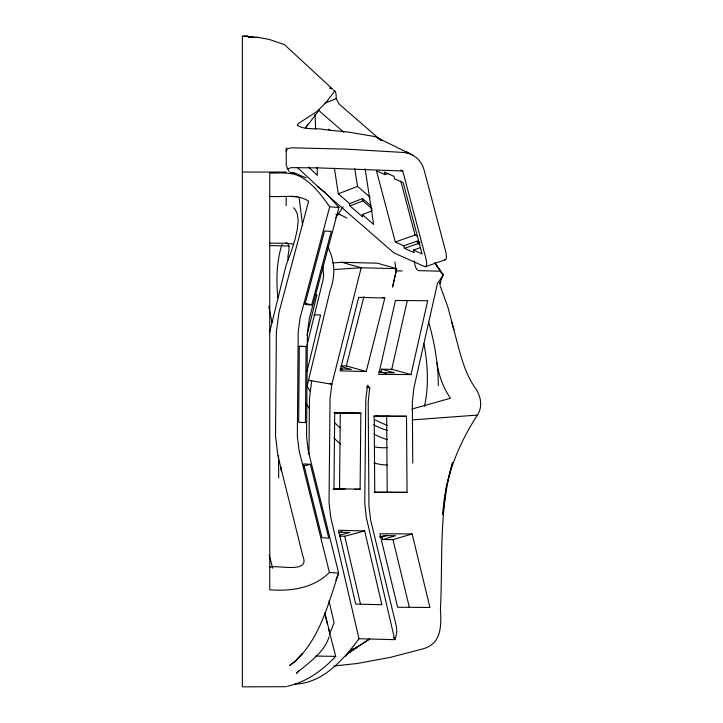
<?xml version="1.0" encoding="UTF-8"?>
<svg xmlns="http://www.w3.org/2000/svg" width="723" height="723" viewBox="0 0 723 723"><rect width="100%" height="100%" fill="white"/><g stroke="black" fill="none" stroke-linecap="round" stroke-linejoin="round"><path stroke-width="1.08" d="M306.064 346.552L305.44 422.657L298.689 422.223L299.313 346.118L306.064 346.552L298.427 346.489M308.938 454.171L309.48 398.237L311.73 380.795M342.783 489.11L339.539 489.091L340.28 412.978L334.026 412.824L345.829 412.878L334.288 412.625M360.108 489.245L360.849 413.14L334.713 412.471L333.972 488.585L360.108 489.245L354.695 489.2M288.197 259.81C286.742 255.156 292.092 245.088 286.172 242.702L286.172 243.217L293.457 244.094M394.749 639.647L366.317 517.496L364.772 503.325L365.784 399.295L367.609 385.16L369.724 387.88L368.197 402.051L368.947 506.082L370.682 520.217L396.023 624.97A21.943 19.864 -89.6 0 1 395.282 638.77L394.749 639.647L359.015 638.743C343.199 659.747 323.163 683.118 294.749 684.157M440.135 284.076L440.063 282.205C439.042 288.658 441.31 277.596 443.045 275.382L437.487 283.353L413.845 388.161L412.318 402.331L412.752 463.127M286.172 151.152L287.646 148.721L291.486 147.817L345.666 149.101L404.211 152.499L410.709 154.035L416.204 157.451A27.438 25.323 -66 0 1 424.175 170.257L445.567 251.107A10.953 3.181 70.6 0 1 444.428 259.629M378.744 371.857L380.858 371.875L381.455 369.218L391.749 369.281L410.989 374.568L427.718 300.714L395.445 300.506L378.716 374.369L410.989 374.568M391.749 369.281L407.248 300.849M307.004 371.432L320.614 314.939L314.008 314.83M307.004 386.597L330.068 290.818C335.544 275.445 335.065 261.843 327.926 247.067M269.444 333.05L286.082 265.214L291.351 251.27L295.12 239.177L297.379 228.947L298.147 220.578L297.406 214.071L295.165 209.417L293.484 207.79M307.004 335.246L316.864 295.047L314.767 294.523M306.932 345.594L322.919 280.407L323.669 275.481L322.82 266.904M341.157 365.775L346.362 365.91L363.886 296.683M384.844 297.993L358.698 297.334L340.09 370.881L366.227 371.541L384.844 297.993L382.747 297.406M329.688 206.832L300.099 317.93L298.192 332.074L297.343 436.105L299.015 450.275L329.426 572.444C313.71 588.206 291.017 591.468 269.751 589.796L269.751 173.068C280.723 173.149 292.652 171.586 302.422 177.822C313.899 184.907 322.069 195.96 329.688 206.832L338.915 207.429L309.327 318.527L307.42 332.67L306.57 436.701L308.242 450.872L338.653 573.041C328.233 604.012 319.765 638.816 294.704 661.708L302.097 654.161L295.382 661.193L289.869 665.296L295.382 661.193L302.368 653.475M311.685 304.952L331.27 231.414L324.519 230.98L304.934 304.519L311.685 304.952L304.311 302.982M329.028 636.846C324.202 652.878 308.45 662.666 296.475 673.294L299.195 670.357M335.87 580.081L338.653 573.041L329.426 572.444M329.218 634.921L334.107 622.828L329.001 600.894M451.387 321.645C458.536 344.148 461.726 369.299 475.761 388.739A31.776 24.79 29.7 0 1 477.415 415.074C457.975 444.961 444.392 478.816 442.865 514.704L446.416 486.443L452.553 462.675C438.563 510.049 442.919 560.144 440.443 608.911C441.292 625.458 441.988 643.416 423.136 648.811L390.275 657.388L357.171 663.506L333.899 666M307.871 124.284L305.486 127.998L318.735 110.682M335.689 217.75L343.19 206.715M380.804 140.208L339.259 104.193L336.249 98.644L336.114 94.957A10.953 7.537 -47 0 0 334.659 91.008L325.892 102.802L316.764 111.604L298.518 123.434L297.216 125.251C305.16 130.483 316.105 127.628 325.223 129.706L348.676 132.137L374.767 136.548L413.61 155.517M328.712 629.227L335.734 656.376C322.639 670.203 306.236 682.304 287.293 686.235M345.007 656.556L353.854 648.278L347.374 653.863L358.283 646.326L348.884 652.48M287.022 168.929L291.514 167.646L318.924 167.908L402.756 170.999L425.793 258.057A10.953 3.181 70.6 0 1 424.654 266.588L393.845 252.86L321.699 190.059M324.916 103.181L336.249 98.644M334.388 168.161L338.328 193.809L357.514 186.362L370.14 197.307M338.328 193.809L349.598 203.588L362.548 198.554L371.026 205.91M349.598 203.588L349.959 205.91L362.91 200.886L372.228 208.965M349.959 205.91L362.675 216.936L362.313 214.614L372.273 210.745M420.072 242.386L417.18 241.102L403.832 245.793L395.3 241.988L376.457 170.809L385.025 174.623L388.106 173.538M395.3 241.988L415.074 235.038L417.126 235.951M403.832 245.793L404.509 248.351L417.858 243.66L419.783 244.519M404.509 248.351L414.143 252.643L413.466 250.077L420.65 247.555M425.558 266.679L445.332 259.729M379.702 536.936L384.012 535.653L395.617 535.725L382.684 539.566L382.042 536.918L379.937 536.9M382.042 536.918L387.438 535.318M382.684 539.566L392.978 539.629L412.137 533.945L429.932 607.456L397.65 607.257L379.864 533.746L412.137 533.945M411.866 409.046L450.465 398.274L449.625 397.017A43.805 23.019 69.3 0 1 437.09 362.829M338.373 532.752L341.979 531.721M339.485 535.21L349.851 532.435L340.452 532.2M339.503 536.114L344.708 536.249L364.681 530.917L381.861 604.735L355.716 604.076L338.536 530.257L364.681 530.917M304.031 465.928L310.375 464.338L328.757 538.165L322.006 537.731L303.624 463.904L310.375 464.338M332.869 262.982L341.834 262.286L377.37 263.19L396.71 268.676L392.589 286.914L396.71 268.676L361.175 267.772L334.731 269.471M412.444 419.891L477.415 415.074M242.368 36.249L247.844 36.15L242.368 36.249L242.368 686.85L286.172 686.687M373.683 416.222L378.147 416.177M389.76 416.249L376.367 416.394L406.498 416.249L407.049 492.363L374.234 492.336M242.368 172.056L286.172 172.056M269.751 196.403C282.467 197.596 297.316 193.475 308.613 201.184L279.024 312.291L276.376 331.902L275.526 435.942L277.849 455.598L302.973 556.52C310.411 574.424 276.276 564.229 269.751 567.365M269.327 243.217L286.172 243.217M248.143 36.855L256.891 37.442L248.143 36.855L252.571 36.909M402.169 270.944L396.068 270.908L394.957 261.889M406.498 416.249L374.216 416.05L374.767 492.155L407.049 492.363M340.28 412.978L360.849 413.14M333.547 488.73L345.088 488.983L333.339 488.893M315.418 656.05L335.734 656.376M269.706 245.567L289.263 246.019M314.641 294.993L316.864 295.047M333.285 488.929L339.539 489.091M291.676 196.294L297.18 196.755M257.045 37.162L269.272 39.431L284.428 44.627L332.788 89.245M308.522 380.271L331.875 384.247L361.175 267.772L341.834 262.286M290.736 172.445L295.752 173.475L306.1 177.894M295.752 173.475L290.899 172.445M381.455 369.218L394.451 372.788L382.838 372.716L379.593 371.821M380.858 371.875L386.272 373.357M366.516 386.995L369.724 387.88M346.362 365.91L366.227 371.541M341.129 366.57L351.441 369.498L339.973 368.676M340.452 369.218L342.521 369.805M329.787 383.66L331.875 384.247L330.05 398.391L329.037 502.422L330.592 516.593L359.015 638.743M400.714 170.095L402.756 170.999M413.466 250.077L422.069 253.918L403.226 182.729L394.659 178.915L393.981 176.349L384.347 172.065L385.025 174.623M375.255 419.982L387.221 425.531M376.782 137.388L382.232 140.045M405.856 151.514L410.709 154.035M393.429 637.596L395.282 638.77M377.523 137.75L380.66 140.126M317.433 186.489L325.278 192.49L338.915 207.429M333.538 90.104L334.966 91.279M343.814 132.228L320.081 111.649L319.286 109.788M328.387 129.137L330.004 130.538M362.313 214.614L373.674 224.464L365.106 168.703M308.432 167.004L317.37 175.318L317.072 167.42M297.397 167.51L320.84 189.336M443.461 275.499L439.946 271.188L418.391 270.637C415.047 268.64 414.794 264.338 414.288 260.876M435.138 263.226L443.244 274.595M434.686 262.82L439.864 270.176L434.875 263.036M289.2 171.74L286.29 165.684L286.172 147.799M453.999 329.769L447.772 306.751L440.072 285.639M417.18 241.102L417.858 243.66M400.795 181.112L415.074 235.038M324.934 612.932L329.354 631.215M269.209 555.074L272.67 568.179M325.07 615.11L327.311 623.804M392.978 539.629L409.435 607.654M344.708 536.249L360.623 604.645M299.123 197.334L302.621 225.54M362.548 198.554L362.91 200.886M354.767 168.522L357.514 186.362M315.074 114.397L315.626 129.065M281.066 467.365L281.093 470.727M278.518 455.553L278.707 477.93M386.66 416.457L387.212 492.562M286.172 196.728L286.172 205.703M387.166 464.97A142.368 74.794 69.3 0 1 373.972 462.991M340.47 444.012A142.368 74.794 69.3 0 1 333.954 438.111M309.354 408.504A142.368 74.794 69.3 0 1 306.254 403.814M272.074 322.494A142.368 74.794 69.3 0 1 268.839 306.308M428.567 321.997A142.368 74.794 69.3 0 1 438.301 385.684M387.338 430.293A113.9 59.837 69.3 0 1 373.737 424.826M335.879 214.55A113.9 59.837 69.3 0 1 340.208 214.288M387.284 439.62A124.302 65.305 69.3 0 1 373.963 433.999M387.185 447.546A124.302 65.305 69.3 0 1 374.686 446.85M340.153 427.88A124.302 65.305 69.3 0 1 334.315 422.377M310.095 391.197A124.302 65.305 69.3 0 1 306.651 385.404M277.876 297.74A124.302 65.305 69.3 0 1 281.997 244.446M337.641 213.818A124.302 65.305 69.3 0 1 346.904 218.102M423.913 343.705A124.302 65.305 69.3 0 1 424.41 406.326M369.625 639.005L349.833 651.92L369.625 639.005M330.718 88.351L329.787 88.007L331.631 88.821L330.718 88.351"/></g></svg>
